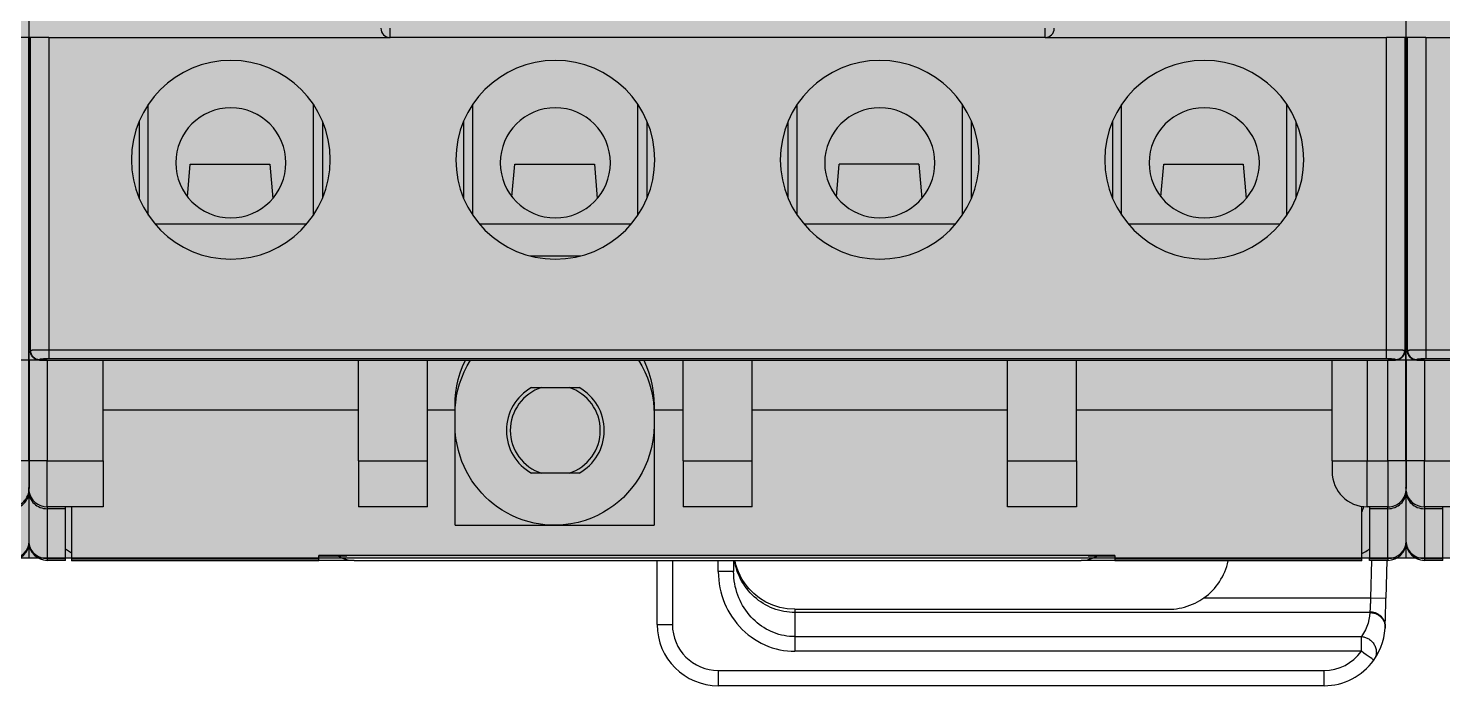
# Model space of a CAD drawing. Extents: x -20 to 2016, y -5898 to 916.
# Drawn here: x 1271.33 to 1317.53, y 600.94 to 622.44 of the extents above; entities that cross this region are included whole.
import ezdxf

# ---------------------------------------------------------------- set-up
doc = ezdxf.new("R2010")
doc.units = 0
doc.layers.add('MAIN-1', color=7, linetype='Continuous')
doc.layers.add('SYMS', color=7, linetype='Continuous')

msp = doc.modelspace()

# ---------------------------------------------------------------- hatches: boundary and pattern name
at = {"layer": 'SYMS', "true_color": 0x636466}
h = msp.add_hatch(color=251, dxfattribs=at)
h.dxf.hatch_style = 1
h.paths.add_polyline_path([(1226.364, 605.106), (1271.342, 605.106), (1271.342, 675.606), (1226.364, 675.606)])
h = msp.add_hatch(color=251, dxfattribs=at)
h.dxf.hatch_style = 1
h.paths.add_polyline_path([(1271.353, 605.106), (1316.331, 605.106), (1316.331, 675.606), (1271.353, 675.606)])
h = msp.add_hatch(color=251, dxfattribs=at)
h.dxf.hatch_style = 1
h.paths.add_polyline_path([(1316.342, 605.106), (1361.32, 605.106), (1361.32, 675.606), (1316.342, 675.606)])

# ---------------------------------------------------------------- linework, layer by layer
at = {"layer": 'MAIN-1'}
for p, q in [((1271.342, 625.236), (1271.342, 622.136)), ((1271.353, 622.136), (1271.353, 625.236)), ((1316.331, 625.236), (1316.331, 622.136)), ((1316.342, 622.136), (1316.342, 625.236)), ((1283.142, 622.136), (1283.142, 622.436)), ((1304.542, 622.136), (1304.542, 622.436)), ((1271.353, 622.136), (1271.003, 622.136)), ((1271.691, 622.136), (1271.342, 622.136)), ((1271.342, 611.586), (1271.342, 622.136)), ((1271.353, 611.586), (1271.353, 622.136)), ((1271.392, 611.907), (1271.392, 622.136)), ((1271.992, 622.136), (1271.691, 622.136)), ((1271.992, 622.136), (1283.142, 622.136)), ((1271.992, 622.136), (1271.992, 611.923)), ((1304.542, 622.136), (1283.142, 622.136)), ((1304.542, 622.136), (1315.692, 622.136)), ((1315.692, 611.923), (1315.692, 622.136)), ((1315.993, 622.136), (1315.692, 622.136)), ((1316.342, 622.136), (1315.992, 622.136)), ((1316.292, 622.136), (1316.292, 611.907)), ((1316.679, 622.136), (1316.331, 622.136)), ((1316.331, 611.586), (1316.331, 622.136)), ((1316.342, 611.586), (1316.342, 622.136)), ((1316.381, 611.907), (1316.381, 622.136)), ((1316.981, 622.136), (1316.679, 622.136)), ((1316.981, 622.136), (1328.131, 622.136)), ((1316.981, 622.136), (1316.981, 611.923)), ((1275.242, 616.327), (1275.242, 619.945)), ((1277.117, 619.636), (1277.117, 619.636)), ((1280.642, 616.327), (1280.642, 619.945)), ((1285.842, 616.327), (1285.842, 619.945)), ((1291.242, 616.327), (1291.242, 619.945)), ((1296.442, 616.327), (1296.442, 619.945)), ((1301.842, 616.327), (1301.842, 619.945)), ((1307.042, 616.327), (1307.042, 619.945)), ((1312.442, 616.327), (1312.442, 619.945)), ((1274.942, 619.386), (1274.942, 616.886)), ((1276.953, 619.54), (1276.954, 619.54)), ((1280.942, 616.886), (1280.942, 619.386)), ((1285.542, 619.386), (1285.542, 616.886)), ((1291.542, 616.886), (1291.542, 619.386)), ((1296.142, 619.386), (1296.142, 616.886)), ((1302.142, 616.886), (1302.142, 619.386)), ((1306.742, 619.386), (1306.742, 616.886)), ((1312.742, 616.886), (1312.742, 619.386)), ((1276.525, 616.926), (1276.617, 617.992)), ((1276.617, 617.992), (1279.217, 617.992)), ((1279.217, 617.992), (1279.313, 616.87)), ((1287.126, 616.925), (1287.217, 617.992)), ((1287.217, 617.992), (1289.817, 617.992)), ((1289.817, 617.992), (1289.913, 616.87)), ((1297.725, 616.926), (1297.817, 617.992)), ((1300.417, 617.992), (1297.817, 617.992)), ((1300.417, 617.992), (1300.513, 616.87)), ((1308.325, 616.926), (1308.417, 617.992)), ((1308.417, 617.992), (1311.017, 617.992)), ((1311.017, 617.992), (1311.113, 616.87)), ((1275.462, 616.036), (1280.422, 616.036)), ((1286.062, 616.036), (1291.022, 616.036)), ((1296.662, 616.036), (1301.622, 616.036)), ((1307.262, 616.036), (1312.222, 616.036)), ((1287.711, 614.994), (1289.373, 614.994)), ((1271.392, 611.907), (1271.393, 611.908)), ((1271.392, 611.907), (1271.392, 611.886)), ((1271.392, 611.907), (1271.392, 611.907)), ((1271.392, 611.907), (1271.392, 611.907)), ((1271.392, 611.907), (1271.392, 611.907)), ((1271.392, 611.907), (1271.392, 611.907)), ((1271.392, 611.907), (1271.392, 611.907)), ((1271.392, 611.907), (1271.392, 611.907)), ((1271.392, 611.907), (1271.392, 611.907)), ((1271.392, 611.907), (1271.392, 611.907)), ((1271.392, 611.907), (1271.392, 611.906)), ((1271.392, 611.906), (1271.392, 611.906)), ((1271.392, 611.906), (1271.392, 611.905)), ((1271.392, 611.905), (1271.392, 611.905)), ((1271.392, 611.872), (1271.392, 611.886)), ((1271.393, 611.858), (1271.392, 611.872)), ((1271.393, 611.908), (1271.395, 611.909)), ((1271.395, 611.844), (1271.393, 611.858)), ((1271.395, 611.909), (1271.398, 611.91)), ((1271.397, 611.831), (1271.395, 611.844)), ((1271.4, 611.817), (1271.397, 611.831)), ((1271.398, 611.91), (1271.402, 611.91)), ((1271.404, 611.804), (1271.4, 611.817)), ((1271.402, 611.91), (1271.408, 611.911)), ((1271.408, 611.791), (1271.404, 611.804)), ((1271.408, 611.911), (1271.415, 611.912)), ((1271.412, 611.778), (1271.408, 611.791)), ((1271.418, 611.765), (1271.412, 611.778)), ((1271.415, 611.912), (1271.423, 611.912)), ((1271.424, 611.753), (1271.418, 611.765)), ((1271.423, 611.912), (1271.433, 611.913)), ((1271.433, 611.913), (1271.443, 611.914)), ((1271.443, 611.914), (1271.455, 611.914)), ((1271.455, 611.914), (1271.468, 611.915)), ((1271.468, 611.915), (1271.482, 611.916)), ((1271.482, 611.916), (1271.497, 611.916)), ((1271.497, 611.916), (1271.513, 611.917)), ((1271.513, 611.917), (1271.531, 611.917)), ((1271.531, 611.917), (1271.549, 611.918)), ((1271.549, 611.918), (1271.568, 611.919)), ((1271.568, 611.919), (1271.588, 611.919)), ((1271.588, 611.919), (1271.609, 611.92)), ((1271.609, 611.92), (1271.63, 611.92)), ((1271.63, 611.92), (1271.653, 611.92)), ((1271.653, 611.92), (1271.676, 611.921)), ((1271.676, 611.921), (1271.7, 611.921)), ((1271.7, 611.921), (1271.724, 611.922)), ((1271.724, 611.922), (1271.749, 611.922)), ((1271.749, 611.922), (1271.775, 611.922)), ((1271.775, 611.922), (1271.801, 611.922)), ((1271.801, 611.922), (1271.828, 611.923)), ((1271.828, 611.923), (1271.854, 611.923)), ((1271.854, 611.923), (1271.882, 611.923)), ((1271.882, 611.923), (1271.909, 611.923)), ((1271.909, 611.923), (1271.937, 611.923)), ((1271.937, 611.923), (1271.964, 611.923)), ((1271.964, 611.923), (1271.992, 611.923)), ((1271.992, 611.923), (1315.692, 611.923)), ((1271.992, 611.923), (1271.992, 611.624)), ((1315.692, 611.624), (1315.692, 611.923)), ((1315.692, 611.923), (1315.72, 611.923)), ((1315.72, 611.923), (1315.748, 611.923)), ((1315.748, 611.923), (1315.775, 611.923)), ((1315.775, 611.923), (1315.803, 611.923)), ((1315.803, 611.923), (1315.83, 611.923)), ((1315.83, 611.923), (1315.856, 611.923)), ((1315.856, 611.923), (1315.883, 611.922)), ((1315.883, 611.922), (1315.909, 611.922)), ((1315.909, 611.922), (1315.935, 611.922)), ((1315.935, 611.922), (1315.96, 611.922)), ((1315.96, 611.922), (1315.984, 611.921)), ((1315.984, 611.921), (1316.008, 611.921)), ((1316.008, 611.921), (1316.031, 611.92)), ((1316.031, 611.92), (1316.054, 611.92)), ((1316.054, 611.92), (1316.075, 611.92)), ((1316.075, 611.92), (1316.096, 611.919)), ((1316.096, 611.919), (1316.116, 611.919)), ((1316.116, 611.919), (1316.135, 611.918)), ((1316.135, 611.918), (1316.154, 611.917)), ((1316.154, 611.917), (1316.171, 611.917)), ((1316.171, 611.917), (1316.187, 611.916)), ((1316.187, 611.916), (1316.202, 611.916)), ((1316.202, 611.916), (1316.216, 611.915)), ((1316.216, 611.915), (1316.229, 611.914)), ((1316.229, 611.914), (1316.241, 611.914)), ((1316.241, 611.914), (1316.251, 611.913)), ((1316.251, 611.913), (1316.261, 611.912)), ((1316.261, 611.912), (1316.269, 611.912)), ((1316.268, 611.768), (1316.262, 611.756)), ((1316.273, 611.781), (1316.268, 611.768)), ((1316.269, 611.912), (1316.276, 611.911)), ((1316.277, 611.794), (1316.273, 611.781)), ((1316.276, 611.911), (1316.282, 611.91)), ((1316.281, 611.806), (1316.277, 611.794)), ((1316.284, 611.819), (1316.281, 611.806)), ((1316.282, 611.91), (1316.286, 611.91)), ((1316.287, 611.832), (1316.284, 611.819)), ((1316.286, 611.91), (1316.289, 611.909)), ((1316.289, 611.846), (1316.287, 611.832)), ((1316.289, 611.909), (1316.291, 611.908)), ((1316.291, 611.859), (1316.289, 611.846)), ((1316.291, 611.908), (1316.292, 611.907)), ((1316.292, 611.873), (1316.291, 611.859)), ((1316.292, 611.907), (1316.292, 611.907)), ((1316.292, 611.907), (1316.292, 611.907)), ((1316.292, 611.907), (1316.292, 611.907)), ((1316.292, 611.907), (1316.292, 611.907)), ((1316.292, 611.907), (1316.292, 611.907)), ((1316.292, 611.907), (1316.292, 611.907)), ((1316.292, 611.886), (1316.292, 611.907)), ((1316.292, 611.907), (1316.292, 611.907)), ((1316.292, 611.907), (1316.292, 611.907)), ((1316.292, 611.907), (1316.292, 611.906)), ((1316.292, 611.906), (1316.292, 611.906)), ((1316.292, 611.906), (1316.292, 611.905)), ((1316.292, 611.905), (1316.292, 611.905)), ((1316.292, 611.886), (1316.292, 611.873)), ((1316.381, 611.907), (1316.382, 611.908)), ((1316.381, 611.907), (1316.381, 611.886)), ((1316.381, 611.907), (1316.381, 611.907)), ((1316.381, 611.907), (1316.381, 611.907)), ((1316.381, 611.907), (1316.381, 611.907)), ((1316.381, 611.907), (1316.381, 611.907)), ((1316.381, 611.907), (1316.381, 611.907)), ((1316.381, 611.907), (1316.381, 611.907)), ((1316.381, 611.907), (1316.381, 611.907)), ((1316.381, 611.907), (1316.381, 611.907)), ((1316.381, 611.907), (1316.381, 611.906)), ((1316.381, 611.906), (1316.381, 611.906)), ((1316.381, 611.906), (1316.381, 611.905)), ((1316.381, 611.905), (1316.381, 611.905)), ((1316.381, 611.872), (1316.381, 611.886)), ((1316.382, 611.858), (1316.381, 611.872)), ((1316.382, 611.908), (1316.383, 611.909)), ((1316.384, 611.844), (1316.382, 611.858)), ((1316.383, 611.909), (1316.387, 611.91)), ((1316.386, 611.831), (1316.384, 611.844)), ((1316.389, 611.817), (1316.386, 611.831)), ((1316.387, 611.91), (1316.391, 611.91)), ((1316.392, 611.804), (1316.389, 611.817)), ((1316.391, 611.91), (1316.397, 611.911)), ((1316.396, 611.791), (1316.392, 611.804)), ((1316.401, 611.778), (1316.396, 611.791)), ((1316.397, 611.911), (1316.404, 611.912)), ((1316.406, 611.765), (1316.401, 611.778)), ((1316.404, 611.912), (1316.412, 611.912)), ((1316.412, 611.753), (1316.406, 611.765)), ((1316.412, 611.912), (1316.422, 611.913)), ((1316.422, 611.913), (1316.432, 611.914)), ((1316.432, 611.914), (1316.444, 611.914)), ((1316.444, 611.914), (1316.457, 611.915)), ((1316.457, 611.915), (1316.471, 611.916)), ((1316.471, 611.916), (1316.486, 611.916)), ((1316.486, 611.916), (1316.502, 611.917)), ((1316.502, 611.917), (1316.519, 611.917)), ((1316.519, 611.917), (1316.538, 611.918)), ((1316.538, 611.918), (1316.557, 611.919)), ((1316.557, 611.919), (1316.577, 611.919)), ((1316.577, 611.919), (1316.597, 611.92)), ((1316.597, 611.92), (1316.619, 611.92)), ((1316.619, 611.92), (1316.642, 611.92)), ((1316.642, 611.92), (1316.665, 611.921)), ((1316.665, 611.921), (1316.689, 611.921)), ((1316.689, 611.921), (1316.713, 611.922)), ((1316.713, 611.922), (1316.738, 611.922)), ((1316.738, 611.922), (1316.764, 611.922)), ((1316.764, 611.922), (1316.79, 611.922)), ((1316.79, 611.922), (1316.816, 611.923)), ((1316.816, 611.923), (1316.843, 611.923)), ((1316.843, 611.923), (1316.87, 611.923)), ((1316.87, 611.923), (1316.898, 611.923)), ((1316.898, 611.923), (1316.925, 611.923)), ((1316.925, 611.923), (1316.953, 611.923)), ((1316.953, 611.923), (1316.981, 611.923)), ((1316.981, 611.923), (1360.681, 611.923)), ((1316.981, 611.923), (1316.981, 611.624)), ((1271.353, 611.586), (1270.753, 611.586)), ((1271.342, 608.286), (1271.342, 611.586)), ((1271.942, 611.586), (1271.342, 611.586)), ((1271.353, 611.586), (1271.353, 608.286)), ((1271.43, 611.74), (1271.424, 611.753)), ((1271.437, 611.728), (1271.43, 611.74)), ((1271.445, 611.717), (1271.437, 611.728)), ((1271.453, 611.705), (1271.445, 611.717)), ((1271.461, 611.694), (1271.453, 611.705)), ((1271.47, 611.684), (1271.461, 611.694)), ((1271.48, 611.674), (1271.47, 611.684)), ((1271.49, 611.664), (1271.48, 611.674)), ((1271.5, 611.655), (1271.49, 611.664)), ((1271.511, 611.647), (1271.5, 611.655)), ((1271.523, 611.639), (1271.511, 611.647)), ((1271.534, 611.631), (1271.523, 611.639)), ((1271.546, 611.624), (1271.534, 611.631)), ((1271.559, 611.618), (1271.546, 611.624)), ((1271.571, 611.612), (1271.559, 611.618)), ((1271.584, 611.606), (1271.571, 611.612)), ((1271.597, 611.602), (1271.584, 611.606)), ((1271.61, 611.598), (1271.597, 611.602)), ((1271.623, 611.594), (1271.61, 611.598)), ((1271.637, 611.591), (1271.623, 611.594)), ((1271.65, 611.589), (1271.637, 611.591)), ((1271.664, 611.587), (1271.65, 611.589)), ((1271.678, 611.586), (1271.664, 611.587)), ((1271.692, 611.586), (1271.678, 611.586)), ((1271.692, 611.608), (1271.692, 611.586)), ((1271.692, 611.586), (1315.992, 611.586)), ((1271.942, 611.586), (1271.942, 608.286)), ((1315.692, 611.624), (1271.992, 611.624)), ((1273.767, 608.286), (1273.767, 611.586)), ((1282.117, 608.286), (1282.117, 611.586)), ((1284.367, 608.286), (1284.367, 611.586)), ((1285.435, 611.166), (1285.512, 611.378)), ((1285.512, 611.378), (1285.605, 611.586)), ((1285.567, 611.205), (1285.663, 611.398)), ((1285.663, 611.398), (1285.772, 611.586)), ((1291.262, 611.586), (1291.371, 611.398)), ((1291.371, 611.398), (1291.467, 611.205)), ((1291.429, 611.586), (1291.522, 611.378)), ((1291.522, 611.378), (1291.599, 611.166)), ((1292.717, 608.286), (1292.717, 611.586)), ((1294.967, 608.286), (1294.967, 611.586)), ((1303.317, 608.286), (1303.317, 611.586)), ((1305.567, 608.286), (1305.567, 611.586)), ((1313.917, 608.286), (1313.917, 611.586)), ((1315.067, 611.586), (1315.067, 608.286)), ((1315.742, 608.286), (1315.742, 611.586)), ((1316.342, 611.586), (1315.742, 611.586)), ((1315.992, 611.586), (1315.992, 611.608)), ((1316.006, 611.586), (1315.992, 611.586)), ((1316.019, 611.587), (1316.006, 611.586)), ((1316.033, 611.589), (1316.019, 611.587)), ((1316.046, 611.591), (1316.033, 611.589)), ((1316.059, 611.594), (1316.046, 611.591)), ((1316.072, 611.597), (1316.059, 611.594)), ((1316.085, 611.601), (1316.072, 611.597)), ((1316.097, 611.605), (1316.085, 611.601)), ((1316.11, 611.61), (1316.097, 611.605)), ((1316.122, 611.616), (1316.11, 611.61)), ((1316.134, 611.622), (1316.122, 611.616)), ((1316.146, 611.629), (1316.134, 611.622)), ((1316.157, 611.636), (1316.146, 611.629)), ((1316.168, 611.643), (1316.157, 611.636)), ((1316.179, 611.652), (1316.168, 611.643)), ((1316.189, 611.66), (1316.179, 611.652)), ((1316.199, 611.669), (1316.189, 611.66)), ((1316.209, 611.679), (1316.199, 611.669)), ((1316.218, 611.689), (1316.209, 611.679)), ((1316.227, 611.699), (1316.218, 611.689)), ((1316.235, 611.71), (1316.227, 611.699)), ((1316.242, 611.721), (1316.235, 611.71)), ((1316.25, 611.732), (1316.242, 611.721)), ((1316.256, 611.744), (1316.25, 611.732)), ((1316.262, 611.756), (1316.256, 611.744)), ((1316.331, 608.286), (1316.331, 611.586)), ((1316.931, 611.586), (1316.331, 611.586)), ((1316.342, 611.586), (1316.342, 608.286)), ((1316.419, 611.74), (1316.412, 611.753)), ((1316.426, 611.728), (1316.419, 611.74)), ((1316.433, 611.717), (1316.426, 611.728)), ((1316.442, 611.705), (1316.433, 611.717)), ((1316.45, 611.694), (1316.442, 611.705)), ((1316.459, 611.684), (1316.45, 611.694)), ((1316.469, 611.674), (1316.459, 611.684)), ((1316.479, 611.664), (1316.469, 611.674)), ((1316.489, 611.655), (1316.479, 611.664)), ((1316.5, 611.647), (1316.489, 611.655)), ((1316.511, 611.639), (1316.5, 611.647)), ((1316.523, 611.631), (1316.511, 611.639)), ((1316.535, 611.624), (1316.523, 611.631)), ((1316.547, 611.618), (1316.535, 611.624)), ((1316.56, 611.612), (1316.547, 611.618)), ((1316.573, 611.606), (1316.56, 611.612)), ((1316.586, 611.602), (1316.573, 611.606)), ((1316.599, 611.598), (1316.586, 611.602)), ((1316.612, 611.594), (1316.599, 611.598)), ((1316.625, 611.591), (1316.612, 611.594)), ((1316.639, 611.589), (1316.625, 611.591)), ((1316.653, 611.587), (1316.639, 611.589)), ((1316.667, 611.586), (1316.653, 611.587)), ((1316.681, 611.586), (1316.667, 611.586)), ((1316.681, 611.608), (1316.681, 611.586)), ((1316.681, 611.586), (1360.981, 611.586)), ((1316.931, 611.586), (1316.931, 608.286)), ((1360.681, 611.624), (1316.981, 611.624)), ((1285.326, 610.74), (1285.373, 610.953)), ((1285.373, 610.953), (1285.435, 611.166)), ((1285.416, 610.81), (1285.484, 611.009)), ((1285.484, 611.009), (1285.567, 611.205)), ((1291.467, 611.205), (1291.55, 611.009)), ((1291.55, 611.009), (1291.618, 610.81)), ((1291.599, 611.166), (1291.661, 610.953)), ((1291.661, 610.953), (1291.708, 610.74)), ((1285.273, 610.32), (1285.293, 610.529)), ((1285.29, 610.214), (1285.319, 610.412)), ((1285.293, 610.529), (1285.326, 610.74)), ((1285.319, 610.412), (1285.361, 610.611)), ((1285.361, 610.611), (1285.416, 610.81)), ((1287.767, 610.686), (1289.317, 610.686)), ((1291.618, 610.81), (1291.673, 610.611)), ((1291.673, 610.611), (1291.715, 610.412)), ((1291.708, 610.74), (1291.741, 610.529)), ((1291.715, 610.412), (1291.744, 610.214)), ((1291.741, 610.529), (1291.761, 610.32)), ((1273.767, 609.962), (1282.117, 609.962)), ((1284.367, 609.962), (1285.267, 609.962)), ((1285.267, 610.115), (1285.273, 610.32)), ((1285.267, 609.962), (1285.267, 610.115)), ((1285.267, 609.827), (1285.273, 610.019)), ((1285.267, 606.184), (1285.267, 609.962)), ((1285.273, 610.019), (1285.29, 610.214)), ((1291.744, 610.214), (1291.761, 610.019)), ((1291.761, 610.32), (1291.767, 610.115)), ((1291.761, 610.019), (1291.767, 609.827)), ((1291.767, 610.115), (1291.767, 609.962)), ((1291.767, 609.962), (1292.717, 609.962)), ((1291.767, 609.962), (1291.767, 606.184)), ((1294.967, 609.962), (1303.317, 609.962)), ((1305.567, 609.962), (1313.917, 609.962)), ((1285.275, 609.244), (1285.267, 609.473)), ((1291.767, 609.473), (1291.757, 609.205)), ((1285.297, 609.028), (1285.275, 609.244)), ((1285.331, 608.824), (1285.297, 609.028)), ((1291.757, 609.205), (1291.727, 608.956)), ((1285.375, 608.631), (1285.331, 608.824)), ((1285.43, 608.446), (1285.375, 608.631)), ((1291.681, 608.722), (1291.622, 608.501)), ((1291.727, 608.956), (1291.681, 608.722)), ((1271.353, 608.286), (1270.753, 608.286)), ((1271.342, 608.286), (1271.342, 607.417)), ((1271.942, 608.286), (1271.342, 608.286)), ((1271.353, 608.286), (1271.353, 607.386)), ((1271.942, 606.786), (1271.942, 608.286)), ((1271.942, 608.286), (1273.767, 608.286)), ((1273.767, 608.286), (1273.767, 606.786)), ((1282.117, 608.286), (1282.117, 606.786)), ((1282.117, 608.286), (1284.367, 608.286)), ((1284.367, 606.786), (1284.367, 608.286)), ((1285.492, 608.269), (1285.43, 608.446)), ((1285.563, 608.1), (1285.492, 608.269)), ((1285.642, 607.939), (1285.563, 608.1)), ((1291.467, 608.093), (1291.374, 607.904)), ((1291.55, 608.292), (1291.467, 608.093)), ((1291.622, 608.501), (1291.55, 608.292)), ((1292.717, 608.286), (1292.717, 606.786)), ((1292.717, 608.286), (1294.967, 608.286)), ((1294.967, 606.786), (1294.967, 608.286)), ((1303.317, 606.786), (1303.317, 608.286)), ((1303.317, 608.286), (1305.567, 608.286)), ((1305.567, 608.286), (1305.567, 606.786)), ((1313.917, 608.286), (1315.067, 608.286)), ((1313.917, 608.286), (1313.917, 607.936)), ((1315.067, 608.286), (1315.742, 608.286)), ((1315.067, 606.786), (1315.067, 608.286)), ((1315.742, 608.286), (1315.742, 606.786)), ((1316.342, 608.286), (1315.742, 608.286)), ((1316.331, 608.286), (1316.331, 607.417)), ((1316.931, 608.286), (1316.331, 608.286)), ((1316.342, 608.286), (1316.342, 607.386)), ((1316.931, 606.786), (1316.931, 608.286)), ((1316.931, 608.286), (1318.756, 608.286)), ((1285.728, 607.784), (1285.642, 607.939)), ((1285.82, 607.636), (1285.728, 607.784)), ((1285.92, 607.494), (1285.82, 607.636)), ((1289.317, 607.886), (1287.767, 607.886)), ((1291.271, 607.725), (1291.158, 607.555)), ((1291.374, 607.904), (1291.271, 607.725)), ((1271.342, 607.393), (1271.342, 607.417)), ((1271.343, 607.372), (1271.342, 607.393)), ((1271.342, 607.386), (1271.342, 607.29)), ((1271.342, 607.29), (1271.342, 605.66)), ((1271.344, 607.351), (1271.343, 607.372)), ((1271.345, 607.333), (1271.344, 607.351)), ((1271.346, 607.316), (1271.345, 607.333)), ((1271.348, 607.301), (1271.346, 607.316)), ((1271.353, 607.29), (1271.353, 607.383)), ((1271.353, 605.66), (1271.353, 607.29)), ((1286.027, 607.359), (1285.92, 607.494)), ((1286.139, 607.23), (1286.027, 607.359)), ((1286.259, 607.107), (1286.139, 607.23)), ((1290.905, 607.241), (1290.765, 607.097)), ((1291.036, 607.394), (1290.905, 607.241)), ((1291.158, 607.555), (1291.036, 607.394)), ((1316.331, 607.393), (1316.331, 607.417)), ((1316.332, 607.372), (1316.331, 607.393)), ((1316.331, 607.386), (1316.331, 607.29)), ((1316.331, 607.29), (1316.331, 605.66)), ((1316.332, 607.351), (1316.332, 607.372)), ((1316.334, 607.333), (1316.332, 607.351)), ((1316.335, 607.316), (1316.334, 607.333)), ((1316.337, 607.301), (1316.335, 607.316)), ((1316.342, 607.29), (1316.342, 607.383)), ((1316.342, 605.66), (1316.342, 607.29)), ((1271.942, 606.786), (1271.942, 606.726)), ((1273.767, 606.786), (1271.942, 606.786)), ((1271.942, 606.726), (1271.942, 605.096)), ((1272.542, 606.726), (1271.942, 606.726)), ((1272.542, 606.726), (1272.542, 606.786)), ((1272.542, 605.096), (1272.542, 606.726)), ((1272.742, 606.786), (1272.742, 605.089)), ((1284.367, 606.786), (1282.117, 606.786)), ((1286.384, 606.991), (1286.259, 607.107)), ((1286.516, 606.88), (1286.384, 606.991)), ((1286.655, 606.776), (1286.516, 606.88)), ((1286.801, 606.678), (1286.655, 606.776)), ((1290.291, 606.716), (1290.113, 606.607)), ((1290.458, 606.834), (1290.291, 606.716)), ((1290.616, 606.961), (1290.458, 606.834)), ((1290.765, 607.097), (1290.616, 606.961)), ((1294.967, 606.786), (1292.717, 606.786)), ((1305.567, 606.786), (1303.317, 606.786)), ((1314.892, 605.089), (1314.892, 606.799)), ((1315.742, 606.786), (1315.067, 606.786)), ((1315.142, 606.786), (1315.142, 606.726)), ((1315.142, 606.726), (1315.142, 605.096)), ((1315.742, 606.726), (1315.142, 606.726)), ((1315.742, 606.726), (1315.742, 606.786)), ((1315.742, 605.096), (1315.742, 606.726)), ((1316.931, 606.786), (1316.931, 606.726)), ((1318.756, 606.786), (1316.931, 606.786)), ((1316.931, 606.726), (1316.931, 605.096)), ((1317.531, 606.726), (1316.931, 606.726)), ((1317.531, 606.726), (1317.531, 606.786)), ((1317.531, 605.096), (1317.531, 606.726)), ((1286.955, 606.588), (1286.801, 606.678)), ((1287.116, 606.505), (1286.955, 606.588)), ((1287.285, 606.429), (1287.116, 606.505)), ((1287.462, 606.362), (1287.285, 606.429)), ((1287.649, 606.303), (1287.462, 606.362)), ((1287.846, 606.254), (1287.649, 606.303)), ((1288.055, 606.217), (1287.846, 606.254)), ((1289.053, 606.228), (1288.796, 606.195)), ((1289.292, 606.279), (1289.053, 606.228)), ((1289.516, 606.343), (1289.292, 606.279)), ((1289.727, 606.42), (1289.516, 606.343)), ((1289.925, 606.508), (1289.727, 606.42)), ((1290.113, 606.607), (1289.925, 606.508)), ((1285.267, 606.184), (1288.517, 606.184)), ((1288.278, 606.192), (1288.055, 606.217)), ((1288.517, 606.184), (1288.278, 606.192)), ((1288.796, 606.195), (1288.517, 606.184)), ((1288.517, 606.184), (1291.767, 606.184)), ((1271.342, 605.66), (1271.342, 605.636)), ((1271.353, 605.636), (1271.353, 605.66)), ((1272.542, 605.412), (1272.574, 605.389)), ((1272.574, 605.389), (1272.607, 605.367)), ((1272.607, 605.367), (1272.64, 605.346)), ((1272.64, 605.346), (1272.674, 605.325)), ((1272.674, 605.325), (1272.708, 605.305)), ((1272.708, 605.305), (1272.742, 605.286)), ((1314.935, 605.282), (1314.978, 605.306)), ((1314.978, 605.306), (1315.02, 605.331)), ((1315.02, 605.331), (1315.061, 605.357)), ((1315.061, 605.357), (1315.102, 605.384)), ((1315.102, 605.384), (1315.142, 605.412)), ((1316.331, 605.66), (1316.331, 605.636)), ((1316.342, 605.636), (1316.342, 605.66)), ((1271.942, 605.096), (1271.942, 605.036)), ((1271.942, 605.096), (1272.542, 605.096)), ((1272.542, 605.036), (1271.942, 605.036)), ((1272.542, 605.036), (1272.542, 605.096)), ((1272.742, 605.089), (1272.742, 605.016)), ((1272.742, 605.089), (1280.817, 605.089)), ((1280.817, 605.016), (1272.742, 605.016)), ((1280.817, 605.089), (1280.817, 605.198)), ((1306.817, 605.198), (1280.817, 605.198)), ((1280.817, 605.187), (1281.732, 605.187)), ((1280.817, 605.016), (1280.817, 605.089)), ((1281.966, 605.036), (1280.817, 605.036)), ((1281.966, 605.036), (1282.257, 605.036)), ((1282.259, 605.036), (1305.425, 605.036)), ((1291.867, 602.936), (1291.867, 605.036)), ((1292.367, 605.036), (1292.367, 602.936)), ((1293.867, 604.673), (1293.867, 605.036)), ((1294.367, 605.036), (1294.367, 604.673)), ((1294.412, 604.944), (1294.395, 605.036)), ((1294.425, 604.957), (1294.407, 605.036)), ((1294.433, 604.854), (1294.412, 604.944)), ((1294.449, 604.869), (1294.425, 604.957)), ((1294.458, 604.765), (1294.433, 604.854)), ((1294.48, 604.772), (1294.449, 604.869)), ((1305.427, 605.036), (1305.718, 605.036)), ((1306.817, 605.036), (1305.718, 605.036)), ((1305.952, 605.187), (1306.817, 605.187)), ((1306.817, 605.198), (1306.817, 605.089)), ((1306.817, 605.089), (1314.892, 605.089)), ((1306.817, 605.089), (1306.817, 605.016)), ((1314.892, 605.016), (1306.817, 605.016)), ((1314.892, 605.259), (1314.935, 605.282)), ((1314.892, 605.016), (1314.892, 605.089)), ((1315.142, 605.036), (1315.142, 605.096)), ((1315.142, 605.096), (1315.742, 605.096)), ((1315.742, 605.036), (1315.142, 605.036)), ((1315.208, 605.036), (1315.176, 603.809)), ((1315.709, 605.036), (1315.676, 603.796)), ((1315.742, 605.096), (1315.742, 605.036)), ((1316.931, 605.096), (1316.931, 605.036)), ((1316.931, 605.096), (1317.531, 605.096)), ((1317.531, 605.036), (1316.931, 605.036)), ((1317.531, 605.036), (1317.531, 605.096)), ((1293.867, 604.673), (1293.87, 604.535)), ((1294.367, 604.673), (1293.867, 604.673)), ((1293.87, 604.535), (1293.881, 604.399)), ((1293.881, 604.399), (1293.897, 604.266)), ((1294.369, 604.57), (1294.367, 604.673)), ((1294.376, 604.469), (1294.369, 604.57)), ((1294.387, 604.37), (1294.376, 604.469)), ((1294.487, 604.677), (1294.458, 604.765)), ((1294.522, 604.664), (1294.48, 604.772)), ((1294.519, 604.592), (1294.487, 604.677)), ((1294.555, 604.508), (1294.519, 604.592)), ((1294.576, 604.545), (1294.522, 604.664)), ((1294.595, 604.425), (1294.555, 604.508)), ((1294.648, 604.415), (1294.576, 604.545)), ((1294.639, 604.345), (1294.595, 604.425)), ((1294.741, 604.272), (1294.648, 604.415)), ((1293.897, 604.266), (1293.921, 604.136)), ((1293.921, 604.136), (1293.95, 604.008)), ((1293.95, 604.008), (1293.985, 603.882)), ((1294.403, 604.272), (1294.387, 604.37)), ((1294.422, 604.176), (1294.403, 604.272)), ((1294.446, 604.082), (1294.422, 604.176)), ((1294.473, 603.99), (1294.446, 604.082)), ((1294.503, 603.9), (1294.473, 603.99)), ((1294.686, 604.266), (1294.639, 604.345)), ((1294.737, 604.189), (1294.686, 604.266)), ((1294.793, 604.114), (1294.737, 604.189)), ((1294.863, 604.117), (1294.741, 604.272)), ((1294.851, 604.041), (1294.793, 604.114)), ((1294.912, 603.971), (1294.851, 604.041)), ((1295.022, 603.956), (1294.863, 604.117)), ((1294.976, 603.905), (1294.912, 603.971)), ((1295.211, 603.804), (1295.022, 603.956)), ((1293.985, 603.882), (1294.026, 603.759)), ((1294.026, 603.759), (1294.072, 603.639)), ((1294.072, 603.639), (1294.123, 603.521)), ((1294.123, 603.521), (1294.18, 603.407)), ((1294.538, 603.812), (1294.503, 603.9)), ((1294.575, 603.726), (1294.538, 603.812)), ((1294.616, 603.642), (1294.575, 603.726)), ((1294.661, 603.56), (1294.616, 603.642)), ((1294.71, 603.48), (1294.661, 603.56)), ((1294.762, 603.402), (1294.71, 603.48)), ((1295.041, 603.843), (1294.976, 603.905)), ((1295.11, 603.784), (1295.041, 603.843)), ((1295.18, 603.728), (1295.11, 603.784)), ((1295.253, 603.676), (1295.18, 603.728)), ((1295.421, 603.674), (1295.211, 603.804)), ((1295.33, 603.626), (1295.253, 603.676)), ((1295.409, 603.58), (1295.33, 603.626)), ((1295.49, 603.537), (1295.409, 603.58)), ((1295.645, 603.571), (1295.421, 603.674)), ((1295.574, 603.497), (1295.49, 603.537)), ((1295.659, 603.462), (1295.574, 603.497)), ((1295.879, 603.496), (1295.645, 603.571)), ((1295.746, 603.431), (1295.659, 603.462)), ((1296.121, 603.451), (1295.879, 603.496)), ((1296.367, 603.436), (1296.121, 603.451)), ((1308.746, 603.444), (1308.835, 603.454)), ((1308.835, 603.454), (1308.923, 603.468)), ((1308.923, 603.468), (1309.01, 603.486)), ((1309.01, 603.486), (1309.098, 603.508)), ((1309.098, 603.508), (1309.186, 603.534)), ((1309.186, 603.534), (1309.274, 603.566)), ((1309.274, 603.566), (1309.361, 603.601)), ((1309.361, 603.601), (1309.445, 603.639)), ((1309.445, 603.639), (1309.524, 603.68)), ((1309.524, 603.68), (1309.597, 603.721)), ((1309.597, 603.721), (1309.665, 603.764)), ((1309.665, 603.764), (1309.73, 603.809)), ((1309.73, 603.809), (1315.176, 603.809)), ((1315.158, 603.455), (1315.157, 603.434)), ((1315.159, 603.477), (1315.158, 603.455)), ((1315.16, 603.5), (1315.159, 603.477)), ((1315.161, 603.525), (1315.16, 603.5)), ((1315.163, 603.55), (1315.161, 603.525)), ((1315.164, 603.576), (1315.163, 603.55)), ((1315.166, 603.603), (1315.164, 603.576)), ((1315.167, 603.631), (1315.166, 603.603)), ((1315.169, 603.66), (1315.167, 603.631)), ((1315.17, 603.689), (1315.169, 603.66)), ((1315.172, 603.718), (1315.17, 603.689)), ((1315.173, 603.748), (1315.172, 603.718)), ((1315.175, 603.778), (1315.173, 603.748)), ((1315.176, 603.809), (1315.175, 603.778)), ((1315.176, 603.809), (1315.676, 603.796)), ((1315.666, 603.411), (1315.668, 603.472)), ((1315.668, 603.472), (1315.669, 603.535)), ((1315.669, 603.535), (1315.671, 603.599)), ((1315.671, 603.599), (1315.673, 603.663)), ((1315.673, 603.663), (1315.674, 603.729)), ((1315.674, 603.729), (1315.676, 603.796)), ((1294.18, 603.407), (1294.244, 603.294)), ((1294.244, 603.294), (1294.315, 603.183)), ((1294.315, 603.183), (1294.392, 603.075)), ((1294.392, 603.075), (1294.474, 602.969)), ((1294.818, 603.326), (1294.762, 603.402)), ((1294.876, 603.253), (1294.818, 603.326)), ((1294.938, 603.183), (1294.876, 603.253)), ((1295.001, 603.117), (1294.938, 603.183)), ((1295.067, 603.054), (1295.001, 603.117)), ((1295.134, 602.995), (1295.067, 603.054)), ((1295.204, 602.939), (1295.134, 602.995)), ((1295.833, 603.404), (1295.746, 603.431)), ((1295.922, 603.381), (1295.833, 603.404)), ((1296.011, 603.362), (1295.922, 603.381)), ((1296.1, 603.348), (1296.011, 603.362)), ((1296.189, 603.338), (1296.1, 603.348)), ((1296.278, 603.332), (1296.189, 603.338)), ((1296.367, 603.33), (1296.278, 603.332)), ((1296.367, 603.436), (1308.567, 603.436)), ((1296.367, 603.436), (1296.367, 603.33)), ((1315.15, 603.33), (1296.367, 603.33)), ((1296.367, 603.33), (1296.367, 602.543)), ((1308.567, 603.436), (1308.657, 603.438)), ((1308.657, 603.438), (1308.746, 603.444)), ((1315.12, 603.098), (1315.091, 602.984)), ((1315.14, 603.213), (1315.12, 603.098)), ((1315.15, 603.33), (1315.14, 603.213)), ((1315.151, 603.332), (1315.15, 603.33)), ((1315.15, 603.33), (1315.172, 603.329)), ((1315.152, 603.342), (1315.151, 603.338)), ((1315.151, 603.338), (1315.151, 603.335)), ((1315.151, 603.335), (1315.151, 603.332)), ((1315.153, 603.366), (1315.152, 603.353)), ((1315.152, 603.353), (1315.176, 603.352)), ((1315.152, 603.353), (1315.152, 603.349)), ((1315.152, 603.349), (1315.152, 603.345)), ((1315.152, 603.345), (1315.152, 603.342)), ((1315.154, 603.381), (1315.153, 603.366)), ((1315.155, 603.397), (1315.154, 603.381)), ((1315.156, 603.415), (1315.155, 603.397)), ((1315.157, 603.434), (1315.156, 603.415)), ((1315.172, 603.329), (1315.193, 603.328)), ((1315.176, 603.352), (1315.199, 603.35)), ((1315.193, 603.328), (1315.215, 603.325)), ((1315.199, 603.35), (1315.223, 603.348)), ((1315.215, 603.325), (1315.238, 603.322)), ((1315.223, 603.348), (1315.247, 603.344)), ((1315.238, 603.322), (1315.26, 603.317)), ((1315.247, 603.344), (1315.271, 603.339)), ((1315.26, 603.317), (1315.283, 603.312)), ((1315.271, 603.339), (1315.296, 603.333)), ((1315.283, 603.312), (1315.306, 603.305)), ((1315.296, 603.333), (1315.32, 603.326)), ((1315.306, 603.305), (1315.33, 603.297)), ((1315.32, 603.326), (1315.344, 603.317)), ((1315.33, 603.297), (1315.353, 603.287)), ((1315.344, 603.317), (1315.368, 603.307)), ((1315.353, 603.287), (1315.376, 603.277)), ((1315.368, 603.307), (1315.391, 603.296)), ((1315.376, 603.277), (1315.399, 603.265)), ((1315.391, 603.296), (1315.414, 603.284)), ((1315.399, 603.265), (1315.421, 603.252)), ((1315.414, 603.284), (1315.437, 603.27)), ((1315.421, 603.252), (1315.444, 603.237)), ((1315.437, 603.27), (1315.459, 603.256)), ((1315.444, 603.237), (1315.465, 603.221)), ((1315.459, 603.256), (1315.48, 603.24)), ((1315.465, 603.221), (1315.486, 603.204)), ((1315.48, 603.24), (1315.5, 603.223)), ((1315.486, 603.204), (1315.506, 603.186)), ((1315.5, 603.223), (1315.519, 603.206)), ((1315.506, 603.186), (1315.525, 603.166)), ((1315.519, 603.206), (1315.536, 603.187)), ((1315.525, 603.166), (1315.543, 603.145)), ((1315.536, 603.187), (1315.553, 603.167)), ((1315.543, 603.145), (1315.56, 603.124)), ((1315.553, 603.167), (1315.569, 603.147)), ((1315.56, 603.124), (1315.575, 603.101)), ((1315.569, 603.147), (1315.583, 603.126)), ((1315.575, 603.101), (1315.589, 603.077)), ((1315.583, 603.126), (1315.596, 603.105)), ((1315.589, 603.077), (1315.602, 603.053)), ((1315.596, 603.105), (1315.608, 603.083)), ((1315.602, 603.053), (1315.614, 603.028)), ((1315.608, 603.083), (1315.618, 603.061)), ((1315.614, 603.028), (1315.624, 603.003)), ((1315.618, 603.061), (1315.627, 603.039)), ((1315.624, 603.003), (1315.632, 602.977)), ((1315.627, 603.039), (1315.634, 603.016)), ((1315.634, 603.016), (1315.64, 602.994)), ((1315.64, 602.994), (1315.645, 602.971)), ((1315.655, 602.983), (1315.656, 603.023)), ((1315.656, 603.023), (1315.657, 603.067)), ((1315.657, 603.067), (1315.658, 603.114)), ((1315.658, 603.114), (1315.66, 603.163)), ((1315.66, 603.163), (1315.661, 603.216)), ((1315.661, 603.229), (1315.662, 603.24)), ((1315.661, 603.219), (1315.661, 603.229)), ((1315.662, 603.274), (1315.663, 603.285)), ((1315.662, 603.263), (1315.662, 603.274)), ((1315.662, 603.251), (1315.662, 603.263)), ((1315.662, 603.24), (1315.662, 603.251)), ((1315.663, 603.293), (1315.664, 603.351)), ((1315.664, 603.351), (1315.666, 603.411)), ((1291.867, 602.936), (1292.367, 602.936)), ((1294.474, 602.969), (1294.561, 602.869)), ((1294.561, 602.869), (1294.651, 602.775)), ((1294.651, 602.775), (1294.744, 602.688)), ((1294.744, 602.688), (1294.839, 602.606)), ((1294.839, 602.606), (1294.94, 602.53)), ((1294.94, 602.53), (1295.045, 602.459)), ((1295.277, 602.887), (1295.204, 602.939)), ((1295.353, 602.837), (1295.277, 602.887)), ((1295.43, 602.791), (1295.353, 602.837)), ((1295.51, 602.748), (1295.43, 602.791)), ((1295.592, 602.709), (1295.51, 602.748)), ((1295.676, 602.674), (1295.592, 602.709)), ((1295.76, 602.643), (1295.676, 602.674)), ((1295.846, 602.616), (1295.76, 602.643)), ((1295.932, 602.594), (1295.846, 602.616)), ((1296.019, 602.575), (1295.932, 602.594)), ((1296.106, 602.561), (1296.019, 602.575)), ((1296.193, 602.551), (1296.106, 602.561)), ((1296.28, 602.545), (1296.193, 602.551)), ((1296.367, 602.543), (1296.28, 602.545)), ((1296.367, 602.543), (1314.873, 602.543)), ((1296.367, 602.543), (1296.367, 602.064)), ((1314.944, 602.651), (1314.873, 602.543)), ((1314.873, 602.543), (1314.898, 602.541)), ((1314.898, 602.541), (1314.924, 602.537)), ((1314.924, 602.537), (1314.95, 602.532)), ((1315.004, 602.761), (1314.944, 602.651)), ((1314.95, 602.532), (1314.977, 602.526)), ((1314.977, 602.526), (1315.004, 602.517)), ((1315.053, 602.872), (1315.004, 602.761)), ((1315.091, 602.984), (1315.053, 602.872)), ((1315.605, 602.502), (1315.634, 602.66)), ((1315.632, 602.977), (1315.639, 602.951)), ((1315.634, 602.66), (1315.65, 602.822)), ((1315.639, 602.951), (1315.644, 602.925)), ((1315.644, 602.925), (1315.647, 602.899)), ((1315.645, 602.971), (1315.649, 602.949)), ((1315.647, 602.899), (1315.65, 602.873)), ((1315.649, 602.949), (1315.651, 602.927)), ((1315.65, 602.873), (1315.65, 602.847)), ((1315.65, 602.847), (1315.65, 602.822)), ((1315.65, 602.83), (1315.651, 602.839)), ((1315.65, 602.822), (1315.65, 602.83)), ((1315.651, 602.927), (1315.652, 602.905)), ((1315.651, 602.859), (1315.652, 602.87)), ((1315.651, 602.849), (1315.651, 602.859)), ((1315.651, 602.839), (1315.651, 602.849)), ((1315.652, 602.884), (1315.653, 602.913)), ((1315.652, 602.905), (1315.652, 602.884)), ((1315.652, 602.883), (1315.652, 602.884)), ((1315.652, 602.882), (1315.652, 602.883)), ((1315.652, 602.883), (1315.652, 602.883)), ((1315.652, 602.881), (1315.652, 602.882)), ((1315.652, 602.882), (1315.652, 602.882)), ((1315.652, 602.882), (1315.652, 602.882)), ((1315.652, 602.87), (1315.652, 602.881)), ((1315.653, 602.913), (1315.654, 602.946)), ((1315.654, 602.946), (1315.655, 602.983)), ((1295.045, 602.459), (1295.154, 602.391)), ((1295.154, 602.391), (1295.268, 602.329)), ((1295.268, 602.329), (1295.385, 602.273)), ((1295.385, 602.273), (1295.506, 602.223)), ((1295.506, 602.223), (1295.629, 602.18)), ((1295.629, 602.18), (1295.752, 602.144)), ((1295.752, 602.144), (1295.876, 602.114)), ((1295.876, 602.114), (1296, 602.092)), ((1296, 602.092), (1296.122, 602.076)), ((1296.122, 602.076), (1296.245, 602.067)), ((1296.245, 602.067), (1296.367, 602.064)), ((1314.873, 602.064), (1296.367, 602.064)), ((1315.004, 602.517), (1315.032, 602.508)), ((1315.032, 602.508), (1315.059, 602.496)), ((1315.059, 602.496), (1315.087, 602.482)), ((1315.087, 602.482), (1315.114, 602.467)), ((1315.114, 602.467), (1315.14, 602.449)), ((1315.14, 602.449), (1315.167, 602.43)), ((1315.167, 602.43), (1315.192, 602.409)), ((1315.192, 602.409), (1315.216, 602.386)), ((1315.216, 602.386), (1315.238, 602.361)), ((1315.238, 602.361), (1315.26, 602.335)), ((1315.26, 602.335), (1315.279, 602.307)), ((1315.279, 602.307), (1315.297, 602.278)), ((1315.297, 602.278), (1315.313, 602.249)), ((1315.313, 602.249), (1315.327, 602.218)), ((1315.327, 602.218), (1315.338, 602.186)), ((1315.338, 602.186), (1315.348, 602.155)), ((1315.348, 602.155), (1315.355, 602.123)), ((1315.355, 602.123), (1315.36, 602.091)), ((1315.36, 602.091), (1315.362, 602.059)), ((1315.448, 602.053), (1315.512, 602.199)), ((1315.512, 602.199), (1315.565, 602.349)), ((1315.565, 602.349), (1315.605, 602.502)), ((1315.28, 601.773), (1315.37, 601.911)), ((1315.293, 601.793), (1315.28, 601.773)), ((1315.306, 601.814), (1315.293, 601.793)), ((1315.318, 601.836), (1315.306, 601.814)), ((1315.328, 601.86), (1315.318, 601.836)), ((1315.338, 601.886), (1315.328, 601.86)), ((1315.346, 601.912), (1315.338, 601.886)), ((1315.353, 601.94), (1315.346, 601.912)), ((1315.358, 601.968), (1315.353, 601.94)), ((1315.361, 601.998), (1315.358, 601.968)), ((1315.363, 602.028), (1315.361, 601.998)), ((1315.362, 602.059), (1315.363, 602.028)), ((1315.37, 601.911), (1315.448, 602.053)), ((1293.867, 601.436), (1313.653, 601.436)), ((1293.867, 601.436), (1293.867, 600.936)), ((1313.653, 600.936), (1313.653, 601.436)), ((1313.653, 600.936), (1293.867, 600.936))]:
    msp.add_line(p, q, dxfattribs=at)
for centre, radius, start, end in [((1283.142, 622.436), 0.3, 180, 270), ((1304.542, 622.436), 0.3, 270, 0), ((1277.942, 618.136), 3.25, 0, 180), ((1288.542, 618.136), 3.25, 0, 180), ((1299.142, 618.136), 3.25, 0, 180), ((1309.742, 618.136), 3.25, 0, 180), ((1277.942, 618.036), 1.8, 0, 180), ((1288.542, 618.036), 1.8, 0, 180), ((1299.142, 618.036), 1.8, 0, 180), ((1309.742, 618.036), 1.8, 0, 180), ((1277.942, 618.136), 3.25, 180, 0), ((1277.942, 618.036), 1.8, 180, 0), ((1288.542, 618.136), 3.25, 180, 0), ((1288.542, 618.036), 1.8, 180, 0), ((1299.142, 618.136), 3.25, 180, 0), ((1299.142, 618.036), 1.8, 180, 0), ((1309.742, 618.136), 3.25, 180, 0), ((1309.742, 618.036), 1.8, 180, 0), ((1288.542, 609.286), 1.6, 118.955, 241.045), ((1288.542, 609.286), 1.47, 107.7528, 180), ((1288.542, 609.286), 1.47, 0, 72.2472), ((1288.542, 609.286), 1.6, 298.955, 61.045), ((1288.542, 609.286), 1.47, 180, 252.2472), ((1288.542, 609.286), 1.47, 287.7528, 0), ((1315.067, 607.936), 1.15, 180, 270), ((1270.753, 607.386), 0.6, 270, 0.0002), ((1271.942, 607.386), 0.6, 188.1816, 270), ((1315.742, 607.386), 0.6, 270, 0.0002), ((1316.931, 607.386), 0.6, 188.1816, 270), ((1270.753, 605.636), 0.6, 270, 0), ((1271.942, 605.636), 0.6, 180, 270), ((1315.742, 605.636), 0.6, 270, 0), ((1316.931, 605.636), 0.6, 180, 270), ((1281.966, 606.036), 1, 238.1424, 270), ((1305.718, 606.036), 1, 270, 301.8578), ((1308.567, 605.436), 2, 305.5384, 347.8729), ((1293.867, 602.936), 2, 180, 270), ((1293.867, 602.936), 1.5, 180, 270), ((1313.653, 602.936), 1.5, 270, 324.4303), ((1313.653, 602.936), 2, 270, 324.4301)]:
    msp.add_arc(centre, radius, start, end, dxfattribs=at)
for centre, major_axis, ratio, start_param, end_param in [((1271.692, 611.907), (-0.3, 0), 0.99863, 0.000001, 0.008543), ((1271.692, 611.907), (-0.3, 0), 0.99863, 0.008543, 1.570771), ((1315.992, 611.907), (-0.3, 0), 0.99863, 1.570796, 3.133051), ((1315.992, 611.907), (-0.3, 0), 0.99863, 3.133051, 3.141548), ((1316.681, 611.907), (-0.3, 0), 0.99863, 0.000001, 0.008543), ((1316.681, 611.907), (-0.3, 0), 0.99863, 0.008543, 1.570771), ((1271.992, 611.608), (0.3, 0), 0.052238, 1.571445, 3.142448), ((1315.692, 611.608), (0.3, 0), 0.052239, -0.000855, 1.570167), ((1316.981, 611.608), (0.3, 0), 0.052238, 1.571445, 3.142448), ((1270.753, 607.29), (-0.6, 0), 0.939693, 1.570796, 3.1416), ((1271.942, 607.29), (-0.6, 0), 0.939693, -0.000012, 1.570796), ((1315.742, 607.29), (-0.6, 0), 0.939693, 1.570796, 3.1416), ((1316.931, 607.29), (-0.6, 0), 0.939693, -0.000012, 1.570796), ((1273.709, 607.01), (1, 0), 0.999658, -2.916218, -2.885402), ((1313.975, 607.01), (1, 0), 0.999658, -0.409253, -0.219278), ((1270.753, 605.66), (0.6, 0), 0.939693, -1.570796, 0), ((1271.942, 605.66), (0.6, 0), 0.939693, -3.141593, -1.570796), ((1315.742, 605.66), (0.6, 0), 0.939693, -1.570796, 0), ((1316.931, 605.66), (0.6, 0), 0.939693, -3.141593, -1.570796), ((1314.873, 602.064), (0, 0.5), 0.000008, -1.57078, -0.290087), ((1314.873, 602.064), (-0.407, 0.291), 0.000014, -3.141591, -1.570795)]:
    msp.add_ellipse(centre, major_axis=major_axis, ratio=ratio, start_param=start_param, end_param=end_param, dxfattribs=at)
at = {"layer": 'SYMS'}
for points in [[(1226.364, 675.606), (1271.342, 675.606), (1271.342, 605.106), (1226.364, 605.106)], [(1271.353, 675.606), (1316.331, 675.606), (1316.331, 605.106), (1271.353, 605.106)], [(1316.342, 675.606), (1361.32, 675.606), (1361.32, 605.106), (1316.342, 605.106)]]:
    msp.add_lwpolyline(points, close=True, dxfattribs=at)

doc.saveas('drawing.dxf')
